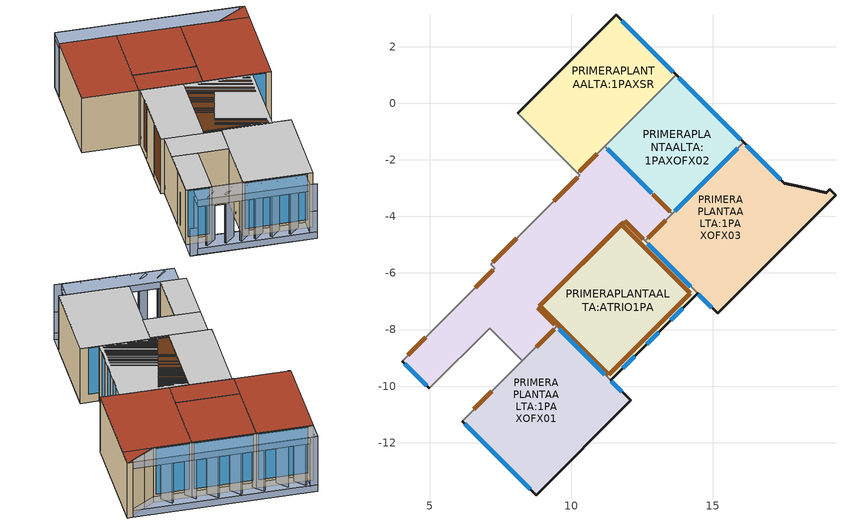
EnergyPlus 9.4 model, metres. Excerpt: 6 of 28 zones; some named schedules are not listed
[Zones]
PRIMERAPLANTAALTA:1PAXPAS
 floor to PLANTABAJA:PBXESX01 (01. Porcelanato/2cm-Hormigon/15cm_Reversed_Rev): 7.36,-5.77 7.22,-5.62 8.13,-4.7 8.28,-4.85 z3.45
 floor to PLANTABAJA:PBXBAX01 (02.Porcelanato/2cm-Aire/15cm-Gypsum/1.5cm_Reversed_Rev): 10.29,-2.55 10.22,-2.48 11.18,-1.52 11.25,-1.59 z3.45; 10.42,-2.71 10.27,-2.56 11.25,-1.59 11.4,-1.74 z3.45
 floor to PLANTABAJA:ASCENSOR (01. Porcelanato/2cm-Hormigon/15cm_Reversed_Rev): 8.28,-4.85 8.13,-4.7 9.31,-3.53 9.46,-3.68 z3.45
 floor to PLANTABAJA:PBXSEX01 (02.Porcelanato/2cm-Aire/15cm-Gypsum/1.5cm_Reversed_Rev): 11.88,-4.17 10.42,-2.71 10.44,-2.7 11.9,-4.15 z3.45; 12.61,-4.87 10.44,-2.7 11.4,-1.74 13.57,-3.91 z3.45; 9.46,-3.68 9.31,-3.53 10.27,-2.56 10.42,-2.71 z3.45; 8.36,-8.38 8.02,-8.03 8.82,-7.23 9.17,-7.57 z3.45; 8.02,-8.03 6.56,-6.57 10.42,-2.71 11.88,-4.17 z3.45
 floor to PLANTABAJA:PBXOFX03 (02.Porcelanato/2cm-Aire/15cm-Gypsum/1.5cm_Reversed_Rev): 8.27,-9.11 7.95,-8.79 9.17,-7.57 9.49,-7.89 z3.45
 floor to PLANTABAJA:PBXOFX02 (02.Porcelanato/2cm-Aire/15cm-Gypsum/1.5cm_Reversed_Rev): 4.98,-10.08 4.02,-9.11 6.14,-6.98 7.11,-7.95 z3.45; 7.95,-8.79 6.14,-6.98 6.56,-6.57 8.36,-8.38 z3.45
 floor to PLANTABAJA:PBXOFX01 (02.Porcelanato/2cm-Aire/15cm-Gypsum/1.5cm_Reversed_Rev): 7.36,-5.77 7.3,-5.83 7.15,-5.69 7.22,-5.62 z3.45
 wall outside (01.WA.ENL1.5-BLO15-EMP1.5): 4.02,-9.11 4.98,-10.08 z3.45:6.9
 wall to PRIMERAPLANTAALTA:1PAXDC (01. Gypsum/1.5cm-Bloque/15cm-Gysum/1.5cm_Rev): 7.15,-5.69 7.3,-5.83 5.34,-7.79 z3.45:6.9
 wall to PRIMERAPLANTAALTA:1PAXES (01. Gypsum/1.5cm-Bloque/15cm-Gysum/1.5cm): 10.22,-2.48 10.29,-2.55 9.31,-3.53 / 8.13,-4.7 7.15,-5.69 z3.45:6.9
 wall to PRIMERAPLANTAALTA:ASCENSOR (01. Gypsum/1.5cm-Bloque/15cm-Gysum/1.5cm): 9.31,-3.53 8.13,-4.7 z3.45:6.9
 wall to PRIMERAPLANTAALTA:1PAXSR (01. Gypsum/1.5cm-Bloque/15cm-Gysum/1.5cm_Rev): 11.18,-1.52 10.22,-2.48 z3.45:6.9
 wall to PRIMERAPLANTAALTA:1PAXOFX02 (01. Gypsum/1.5cm-Bloque/15cm-Gysum/1.5cm_Rev): 13.57,-3.91 11.18,-1.52 z3.45:6.9
 wall to PRIMERAPLANTAALTA:1PAXBAX02 (01. Gypsum/1.5cm-Bloque/15cm-Gysum/1.5cm): 5.34,-7.79 4.02,-9.11 z3.45:6.9
 wall to PRIMERAPLANTAALTA:1PAXBAX01 (01. Gypsum/1.5cm-Bloque/15cm-Gysum/1.5cm): 4.98,-10.08 7.11,-7.95 8.27,-9.11 z3.45:6.9
 wall to PRIMERAPLANTAALTA:1PAXOFX01 (01. Gypsum/1.5cm-Bloque/15cm-Gysum/1.5cm_Rev): 8.27,-9.11 9.49,-7.89 z3.45:6.9
 wall to PRIMERAPLANTAALTA:ATRIO1PA (01. Gypsum/1.5cm-Bloque/15cm-Gysum/1.5cm): 9.49,-7.89 8.82,-7.23 11.9,-4.15 12.61,-4.87 z3.45:6.9
 wall to PRIMERAPLANTAALTA:1PAXOFX03 (01. Gypsum/1.5cm-Bloque/15cm-Gysum/1.5cm_Rev): 12.61,-4.87 13.57,-3.91 z3.45:6.9
 window inside (Project internal glazing - 1003): 12.85,-3.19 11.28,-1.62 z3.96:6.86
 window (01.Vidrio Claro 6mm - 1002): 4.11,-9.21 4.89,-9.99 z3.96:6.86
 door inside (01.Madera/MDF/2cm_Rev): 7.23,-5.9 6.61,-6.52 / 10.91,-1.79 10.29,-2.42 z3.89:5.95
 door inside (IRTSurface): 10.23,-2.61 9.37,-3.46 / 8.07,-4.77 7.22,-5.62 z3.91:6.9; 9.42,-7.83 8.82,-7.23 / 8.87,-7.18 11.85,-4.2 / 11.9,-4.15 12.55,-4.8 z3.9:6.9
 door inside (01.Madera/MDF/2cm): 13.5,-3.84 12.88,-3.22 / 4.86,-8.27 4.22,-8.91 / 12.71,-4.77 13.34,-4.13 z3.89:5.95; 8.75,-8.62 9.39,-7.99 z3.92:6.32
 ceiling to SEGUNDAPLANTAALTA:2PAXSUM (02.Porcelanato/2cm-Aire/15cm-Gypsum/1.5cm_Reversed): 9.42,-7.96 9.49,-7.89 8.82,-7.23 8.76,-7.29 z6.9; 4.98,-10.08 7.11,-7.95 6.14,-6.98 4.02,-9.11 z6.9; 8.27,-9.11 9.42,-7.96 7.3,-5.83 6.14,-6.98 z6.9
 ceiling to SEGUNDAPLANTAALTA:2PAXPAS (02.Porcelanato/2cm-Aire/15cm-Gypsum/1.5cm_Reversed): 8.76,-7.29 11.9,-4.15 10.29,-2.55 7.15,-5.69 z6.9
 roof outside (01.Cubierta-OSB-Gres-Madera/CB): 12.61,-4.87 13.57,-3.91 11.18,-1.52 10.22,-2.48 z6.9
PRIMERAPLANTAALTA:1PAXSR
 floor to PLANTABAJA:PBXBAX01 (02.Porcelanato/2cm-Aire/15cm-Gypsum/1.5cm_Reversed_Rev): 10.22,-2.48 8.1,-0.36 9.28,0.82 11.4,-1.3 z3.45
 floor to PLANTABAJA:PBXREX01 (02.Porcelanato/2cm-Aire/15cm-Gypsum/1.5cm_Reversed_Rev): 11.4,-1.3 9.28,0.82 11.58,3.12 13.7,1 z3.45
 wall outside (01.WA.ENL1.5-BLO15-EMP1.5): 13.7,1 11.58,3.12 8.1,-0.36 z3.45:6.9
 wall to PRIMERAPLANTAALTA:1PAXES (01. Gypsum/1.5cm-Bloque/15cm-Gysum/1.5cm): 8.1,-0.36 10.22,-2.48 z3.45:6.9
 wall to PRIMERAPLANTAALTA:1PAXOFX02 (01. Gypsum/1.5cm-Bloque/15cm-Gysum/1.5cm): 11.18,-1.52 13.7,1 z3.45:6.9
 window (01.Vidrio Claro 6mm - 1002): 13.61,1.09 11.79,2.91 z3.96:6.86
 roof outside (01.Cubierta-OSB-Gres-Madera/CB): 10.22,-2.48 13.7,1 11.58,3.12 8.1,-0.36 z6.9
PRIMERAPLANTAALTA:1PAXOFX02
 floor to PLANTABAJA:PBXBAX01 (02.Porcelanato/2cm-Aire/15cm-Gypsum/1.5cm_Reversed_Rev): 11.4,-1.74 11.18,-1.52 11.4,-1.3 11.62,-1.52 z3.45
 floor to PLANTABAJA:PBXREX01 (02.Porcelanato/2cm-Aire/15cm-Gypsum/1.5cm_Reversed_Rev): 11.62,-1.52 11.4,-1.3 13.7,1 13.92,0.78 z3.45
 floor to PLANTABAJA:PBXSEX01 (02.Porcelanato/2cm-Aire/15cm-Gypsum/1.5cm_Reversed_Rev): 13.57,-3.91 11.4,-1.74 13.92,0.78 16.09,-1.39 z3.45
 wall outside (01.WA.ENL1.5-BLO15-EMP1.5): 16.09,-1.39 13.7,1 z3.45:6.9
 wall to PRIMERAPLANTAALTA:1PAXOFX03 (01. Gypsum/1.5cm-Bloque/15cm-Gysum/1.5cm): 13.57,-3.91 16.09,-1.39 z3.45:6.9
 window (01.Vidrio Claro 6mm - 1002): 16,-1.29 13.8,0.91 z3.96:6.86
 window inside (Project internal glazing - 1003): 13.66,-3.81 15.88,-1.59 z3.96:6.86
 roof outside (01.Cubierta-OSB-Gres-Madera/CB): 13.57,-3.91 16.09,-1.39 13.7,1 11.18,-1.52 z6.9
PRIMERAPLANTAALTA:ATRIO1PA
 floor to PLANTABAJA:PBXSEX01 (02.Porcelanato/2cm-Aire/15cm-Gypsum/1.5cm_Reversed_Rev): 11.39,-9.8 8.82,-7.23 11.9,-4.15 14.47,-6.72 z3.45
 wall outside (01.WA.ENL1.5-BLO15-EMP1.5): 11.39,-9.8 14.47,-6.72 z3.45:6.9
 wall to PRIMERAPLANTAALTA:1PAXOFX01 (01. Gypsum/1.5cm-Bloque/15cm-Gysum/1.5cm_Rev): 9.49,-7.89 11.39,-9.8 z3.45:6.9
 wall to PRIMERAPLANTAALTA:1PAXOFX03 (01. Gypsum/1.5cm-Bloque/15cm-Gysum/1.5cm_Rev): 14.47,-6.72 12.61,-4.87 z3.45:6.9
 window inside (Project internal glazing - 1003): 9.58,-7.99 11.18,-9.59 z4.56:6.86; 14.23,-6.49 12.7,-4.96 z4.72:6.86
 window (01.Vidrio Claro 6mm - 1002): 13.51,-7.68 13.94,-7.25 / 12.67,-8.52 13.09,-8.1 / 11.82,-9.37 12.24,-8.95 z3.92:6.9
 door inside (IRTSurface): 11.33,-9.6 14.21,-6.72 11.77,-4.28 8.89,-7.16 z6.9
 ceiling to SEGUNDAPLANTAALTA:ATRIO2PA (02.Porcelanato/2cm-Aire/15cm-Gypsum/1.5cm_Reversed): 11.39,-9.8 14.47,-6.72 11.9,-4.15 8.82,-7.23 z6.9
PRIMERAPLANTAALTA:1PAXOFX03
 floor outside (02.Porcelanato/2cm-Aire/15cm-Gypsum/1.5cm): 18.44,-3.74 14.96,-7.22 14.47,-6.72 17.95,-3.24 z3.45; 19.01,-3.17 18.44,-3.74 17.52,-2.82 z3.45; 19.36,-3.24 15.17,-7.43 14.96,-7.22 19.15,-3.03 z3.45
 floor to PLANTABAJA:PBXSEX01 (02.Porcelanato/2cm-Aire/15cm-Gypsum/1.5cm_Reversed_Rev): 14.47,-6.72 12.61,-4.87 16.09,-1.39 17.95,-3.24 z3.45
 wall outside (01.WA.ENL1.5-BLO15-EMP1.5): 14.47,-6.72 15.17,-7.43 19.36,-3.24 19.15,-3.03 19.01,-3.17 18.11,-2.96 17.52,-2.82 16.09,-1.39 z3.45:6.9
 window (01.Vidrio Claro 6mm - 1002): 17.4,-2.7 16.18,-1.48 / 14.5,-6.75 14.97,-7.22 z3.96:6.86
 roof outside (01.Cubierta-OSB-Gres-Madera/CB): 19.36,-3.24 19.15,-3.03 19.01,-3.17 z6.9; 18.65,-3.95 19.36,-3.25 17.52,-2.82 z6.9; 15.17,-7.43 18.65,-3.95 16.09,-1.39 12.61,-4.87 z6.9
PRIMERAPLANTAALTA:1PAXOFX01
 floor outside (02.Porcelanato/2cm-Aire/15cm-Gypsum/1.5cm): 12.1,-10.5 8.75,-13.85 8.05,-13.14 11.39,-9.8 z3.45
 floor to PLANTABAJA:PBXOFX03 (02.Porcelanato/2cm-Aire/15cm-Gypsum/1.5cm_Reversed_Rev): 8.05,-13.14 6.14,-11.24 9.49,-7.89 11.39,-9.8 z3.45
 wall outside (01.WA.ENL1.5-BLO15-EMP1.5): 6.14,-11.24 8.75,-13.85 12.1,-10.5 11.39,-9.8 z3.45:6.9
 wall to PRIMERAPLANTAALTA:1PAXBAX01 (01. Gypsum/1.5cm-Bloque/15cm-Gysum/1.5cm): 8.27,-9.11 6.14,-11.24 z3.45:6.9
 window (01.Vidrio Claro 6mm - 1002): 11.79,-10.19 11.42,-9.83 / 6.23,-11.33 8.55,-13.64 z3.96:6.86
 door inside (01.Madera/MDF/2cm_Rev): 7.19,-10.18 6.56,-10.82 z3.89:5.95
 ceiling to SEGUNDAPLANTAALTA:2PAXSUM (02.Porcelanato/2cm-Aire/15cm-Gypsum/1.5cm_Reversed): 8.75,-13.85 12.1,-10.5 9.49,-7.89 6.14,-11.24 z6.9
shading: 7.76,-14.27 8.05,-14.56 / 4.3,-9.4 4.02,-9.11 z3.85:5.18; 3.59,-10.1 8.05,-14.56 / 8.47,-13.57 4.02,-9.11 / 11.86,2.84 17.52,-2.82 / 17.52,-2.82 19.01,-3.17 / 19.01,-3.17 19.15,-3.03 / 19.15,-3.03 12.29,3.83 z3.45:3.85; 3.31,-9.82 3.59,-10.1 / 8.75,-13.85 8.47,-13.57 z3.45:5.18; 3.59,-10.1 7.76,-14.27 / 8.47,-13.57 4.3,-9.4 / 12.29,3.83 11.58,3.12 / 11.58,3.12 17.52,-2.82 / 17.52,-2.82 19.01,-3.17 / 19.01,-3.17 19.15,-3.03 / 19.15,-3.03 12.57,3.55 z6.5:6.9; 7.76,-14.27 8.05,-14.56 / 4.3,-9.4 4.02,-9.11 z5.18:6.9; 3.59,-10.1 4.3,-9.4 / 8.47,-13.57 7.76,-14.27 / 11.86,2.84 12.57,3.55 / 16.57,-0.82 16.57,-1.52 / 13.24,2.63 13.24,1.93 / 4.76,-10.3 4.06,-10.3 / 4.06,-10.3 4.06,-10.4 / 4.06,-10.4 4.76,-10.4 / 4.76,-10.4 4.76,-10.3 / 7.17,-12.71 6.47,-12.71 / 6.47,-12.71 6.47,-12.81 / 6.47,-12.81 7.17,-12.81 / 7.17,-12.81 7.17,-12.71 / 7.87,-13.41 7.17,-13.41 / 7.17,-13.41 7.17,-13.51 / 7.17,-13.51 7.87,-13.51 / 7.87,-13.51 7.87,-13.41 / 5.47,-11.01 4.77,-11.01 / 4.77,-11.01 4.77,-11.11 / 4.77,-11.11 5.47,-11.11 / 5.47,-11.11 5.47,-11.01 / 6.04,-11.58 5.34,-11.58 / 5.34,-11.58 5.34,-11.68 / 5.34,-11.68 6.04,-11.68 / 6.04,-11.68 6.04,-11.58 / 6.56,-12.1 5.86,-12.1 / 5.86,-12.1 5.86,-12.2 / 5.86,-12.2 6.56,-12.2 / 6.56,-12.2 6.56,-12.1 / 17.52,-2.37 17.52,-1.67 / 17.52,-1.67 17.42,-1.67 / 17.42,-1.67 17.42,-2.37 / 17.42,-2.37 17.52,-2.37 / 15.89,-0.61 15.89,0.09 / 15.89,0.09 15.79,0.09 / 15.79,0.09 15.79,-0.61 / 15.79,-0.61 15.89,-0.61 / 15.04,0.24 15.04,0.94 / 15.04,0.94 14.94,0.94 / 14.94,0.94 14.94,0.24 / 14.94,0.24 15.04,0.24 / 14.19,1.09 14.19,1.79 / 14.19,1.79 14.09,1.79 / 14.09,1.79 14.09,1.09 / 14.09,1.09 14.19,1.09 / 12.65,2.62 12.65,3.32 / 12.65,3.32 12.55,3.32 / 12.55,3.32 12.55,2.62 / 12.55,2.62 12.65,2.62 z3.85:6.5; 12.57,3.55 12.29,3.83 z3.85:6.9; 12.29,3.83 11.58,3.12 / 11.58,3.12 11.86,2.84 z3.45:6.5; 15.17,-7.22 15.07,-7.32 14.47,-6.72 14.57,-6.62 z6.9; 19.23,-3.38 15.17,-7.43 15.07,-7.32 19.12,-3.27 z6.9; 19.36,-3.24 19.23,-3.38 12.26,3.59 12.39,3.72 z6.9; 12.39,3.72 8.21,-0.46 8.1,-0.36 12.29,3.83 z6.9; 8.75,-13.85 8.05,-14.56 3.31,-9.82 4.02,-9.11 z3.45; 7.76,-14.27 8.47,-13.57 4.3,-9.4 3.59,-10.1 z6.9; 8.47,-13.57 7.76,-14.27 3.59,-10.1 4.3,-9.4 z6.5; 7.76,-14.27 8.47,-13.57 4.3,-9.4 3.59,-10.1 z3.85; 19.15,-3.03 19.01,-3.17 17.52,-2.82 11.86,2.84 12.57,3.55 z6.5; 19.01,-3.17 19.15,-3.03 12.57,3.55 11.86,2.84 17.52,-2.82 z3.85; 19.15,-3.03 19.01,-3.17 17.52,-2.82 11.58,3.12 12.29,3.83 z3.45; 19.01,-3.17 19.15,-3.03 12.29,3.83 11.58,3.12 17.52,-2.82 z6.9; 4.76,-10.4 4.76,-10.3 4.06,-10.3 4.06,-10.4 z6.5; 4.76,-10.4 4.06,-10.4 4.06,-10.3 4.76,-10.3 z3.85; 7.17,-12.81 7.17,-12.71 6.47,-12.71 6.47,-12.81 z6.5; 7.17,-12.81 6.47,-12.81 6.47,-12.71 7.17,-12.71 z3.85; 7.87,-13.51 7.87,-13.41 7.17,-13.41 7.17,-13.51 z6.5; 7.87,-13.51 7.17,-13.51 7.17,-13.41 7.87,-13.41 z3.85; 5.47,-11.11 5.47,-11.01 4.77,-11.01 4.77,-11.11 z6.5; 5.47,-11.11 4.77,-11.11 4.77,-11.01 5.47,-11.01 z3.85; 6.04,-11.68 6.04,-11.58 5.34,-11.58 5.34,-11.68 z6.5; 6.04,-11.68 5.34,-11.68 5.34,-11.58 6.04,-11.58 z3.85; 6.56,-12.2 6.56,-12.1 5.86,-12.1 5.86,-12.2 z6.5; 6.56,-12.2 5.86,-12.2 5.86,-12.1 6.56,-12.1 z3.85; 4.76,-10.4 4.06,-10.4 4.06,-10.3 4.76,-10.3 z6.9; 5.47,-11.11 4.77,-11.11 4.77,-11.01 5.47,-11.01 z6.9; 6.04,-11.68 5.34,-11.68 5.34,-11.58 6.04,-11.58 z6.9; 6.56,-12.2 5.86,-12.2 5.86,-12.1 6.56,-12.1 z6.9; 7.17,-12.81 6.47,-12.81 6.47,-12.71 7.17,-12.71 z6.9; 7.87,-13.51 7.17,-13.51 7.17,-13.41 7.87,-13.41 z6.9; 17.52,-2.37 17.52,-1.67 17.42,-1.67 17.42,-2.37 z6.5; 17.52,-2.37 17.42,-2.37 17.42,-1.67 17.52,-1.67 z3.85; 15.89,-0.61 15.89,0.09 15.79,0.09 15.79,-0.61 z6.5; 15.89,-0.61 15.79,-0.61 15.79,0.09 15.89,0.09 z3.85; 15.04,0.24 15.04,0.94 14.94,0.94 14.94,0.24 z6.5; 15.04,0.24 14.94,0.24 14.94,0.94 15.04,0.94 z3.85; 14.19,1.09 14.19,1.79 14.09,1.79 14.09,1.09 z6.5; 14.19,1.09 14.09,1.09 14.09,1.79 14.19,1.79 z3.85; 12.65,2.62 12.65,3.32 12.55,3.32 12.55,2.62 z6.5; 12.65,2.62 12.55,2.62 12.55,3.32 12.65,3.32 z3.85
[Site:Location]
San Cristobal (01-01:31-12)  (01-01:31-12): Latitude=-.917; Longitude=-89.617; Time Zone=-6; Elevation {m}=9.8
[Site:GroundTemperature:BuildingSurface]
25.1, 25.6, 26.2, 26.7, 26.4, 25.2, 23.9, 23.5, 23.2, 23, 23.5, 24.8
[Site:GroundTemperature:Deep]
14, 14, 14, 14, 14, 14, 14, 14, 14, 14, 14, 14
[Site:GroundTemperature:Shallow]
14, 14, 14, 14, 14, 14, 14, 14, 14, 14, 14, 14
[Site:GroundTemperature:FCfactorMethod]
January FCfactorMethod ground temperature {C}=23.29; Februry FCfactorMethod ground temperature {C}=24.56; March FCfactorMethod ground temperature {C}=25.65; April FCfactorMethod ground temperature {C}=26.28; May FCfactorMethod ground temperature {C}=26.72; June FCfactorMethod ground temperature {C}=26.3; July FCfactorMethod ground temperature {C}=25.35; August FCfactorMethod ground temperature {C}=24.09; September FCfactorMethod ground temperature {C}=22.89; October FCfactorMethod ground temperature {C}=22.09; November FCfactorMethod ground temperature {C}=21.87; December FCfactorMethod ground temperature {C}=22.3
[Site:GroundReflectance]
0.2, 0.2, 0.2, 0.2, 0.2, 0.2, 0.2, 0.2, 0.2, 0.2, 0.2, 0.2
[Site:GroundReflectance:SnowModifier]
2, 2
[SizingPeriod:DesignDay] Day of Month=15; Humidity Condition Type=WetBulb; Barometric Pressure {N/M**2}=101207.3; Rain Indicator=No; Snow on ground indicator=No; Daylight Savings Time Indicator=No
Name | Month | Day Type -- used for schedules | Maximum Dry-Bulb Temperature {C} | Daily Dry-Bulb Temperature Range {C} | Wetbulb at Maximum Dry-Bulb{C} | Wind Speed {m/s} | Wind Direction {Degrees N=0, S=180} | Solar Model Indicator | Clearness {0.0 to 1.2} | Max Dry-Bulb {C} | Daily Temp Range {C} | Wet-Bulb at Max {C} | Wind Speed {M/Sec} | Clearness {0.0 to 1.2} - gives no sun (but does include long wave radiant heat exchange with sky)
Summer Design Day in San Cristobal (01-01:31-12) Jan | 1 | SummerDesignDay | 31.2 | 8.7 | 26.8 | 0 | 0 | ASHRAEClearSky | 0.98
Summer Design Day in San Cristobal (01-01:31-12) Feb | 2 | SummerDesignDay | 31.8 | 8.8 | 27.2 | 0 | 0 | ASHRAEClearSky | 0.98
Summer Design Day in San Cristobal (01-01:31-12) Mar | 3 | SummerDesignDay | 32.5 | 9 | 27.8 | 0 | 0 | ASHRAEClearSky | 0.98
Winter Design Day in San Cristobal (01-01:31-12) | 7 | WinterDesignDay |  |  |  |  | 330 |  |  | 6.8 | 0 | 6.8 | .4 | 0
[Site:Precipitation]
Type of Description=ScheduleAndDesignLevel; Design Annual Precipitation=0.75; Schedule Name for Irrigation Rates=Site Precipitation Schedule; Nominal Annual Precipitation=0.75
[Building]
Defensoria del Pueblo: North Axis=0; Terrain=Suburbs; Loads Convergence Tolerance=.04; Temperature Convergence Tolerance=.4; Solar Distribution=FullExterior; Maximum number of warmup days=25; Minimum number of warmup days=6
[Material:NoMass] Roughness=Rough; Resistance {m2-K/w}=.18; Thermal Emittance=0.9; Solar Absorptance=0.7; Visible Absorptance=0.7
3_RVAL_2; 4_RVAL_3; 21_RVAL_3
[Construction]
IRTSurface: IRTMaterial
02.Porcelanato/2cm-Aire/15cm-Gypsum/1.5cm_Reversed: Ceramic/porcelain_.02, 3_RVAL_2, Oriented strand board (OSB)_.018, Gypsum Plasterboard_.015
02.Porcelanato/2cm-Aire/15cm-Gypsum/1.5cm_Reversed_Rev: Gypsum Plasterboard_.015, Oriented strand board (OSB)_.018, 4_RVAL_3, Ceramic/porcelain_.02
01. Porcelanato/2cm-Hormigon/15cm_Reversed_Rev: Cast Concrete_.15, Ceramic/porcelain_.02
01.WA.ENL1.5-BLO15-EMP1.5: Cement/plaster/mortar - cement plaster_.015, Bloque Hormigon_.15, Cement/plaster/mortar - gypsum plaster_.015
01. Gypsum/1.5cm-Bloque/15cm-Gysum/1.5cm; 01. Gypsum/1.5cm-Bloque/15cm-Gysum/1.5cm_Rev: Gypsum Plasterboard_.015, Bloque Hormigon_.15, Gypsum Plasterboard_.015
01.Madera/MDF/2cm; 01.Madera/MDF/2cm_Rev: Pine (20% Moist)_.035
01.Cubierta-OSB-Gres-Madera/CB: Gres Vidriado 20cm_.02, Cement/plaster/mortar - cement_.015, Asphalt Mastic Roofing_.005, Oriented strand board (OSB)_.018, Pine (20% Moist)_.2
02.Porcelanato/2cm-Aire/15cm-Gypsum/1.5cm: Gypsum Plasterboard_.015, Oriented strand board (OSB)_.018, 21_RVAL_3, Ceramic/porcelain_.02
01.Vidrio Claro 6mm - 1002: 3
Project internal glazing - 1003: 2, 1001, 2, 1001, 2
[Material:InfraredTransparent]
IRTMaterial
[WindowMaterial:Gas]
1001: Gas type (Air - Argon - Krypton - Xenon - SF6 - Custom)=Air; Thickness {m}=.006
[WindowMaterial:Glazing] Optical data type {SpectralAverage or Spectral}=SpectralAverage; IR transmittance at normal incidence=0; IR emissivity: front side=.84; IR emissivity: back side=.84; Conductivity {W/m-K}=.9; Dirt Correction Factor for Solar and Visible Transmittance=1
Name | Thickness {m} | Solar transmittance at normal incidence | Solar reflectance at normal incidence: front side | Solar reflectance at normal incidence: back side | Visible transmittance at normal incidence | Visible reflectance at normal incidence: front side | Visible reflectance at normal incidence: back side
2 | .003 | .837 | .075 | .075 | .898 | .081 | .081
3 | .006 | .775 | .071 | .071 | .881 | .08 | .08
[Material]
Name | Roughness | Thickness {m} | Conductivity {w/m-K} | Density {kg/m3} | Specific Heat {J/kg-K} | Thermal Emittance | Solar Absorptance | Visible Absorptance
Cast Concrete_.15 | Rough | .15 | 1.13 | 2000 | 1000 | 0.9 | 0.6 | 0.6
Ceramic/porcelain_.02 | Rough | .02 | 1.3 | 2300 | 840 | 0.9 | 0.4 | 0.4
Oriented strand board (OSB)_.018 | Rough | .018 | 0.13 | 650 | 1700 | 0.9 | 0.6 | 0.6
Gypsum Plasterboard_.015 | Rough | .015 | 0.25 | 900 | 1000 | 0.9 | 0.5 | 0.5
Cement/plaster/mortar - cement plaster_.015 | Rough | .015 | 0.72 | 1760 | 840 | 0.9 | 0.6 | 0.6
Bloque Hormigon_.15 | Rough | .15 | .99 | 2000 | 1000 | .9 | .6 | .6
Cement/plaster/mortar - gypsum plaster_.015 | Rough | .015 | 0.51 | 1120 | 960 | 0.9 | 0.6 | 0.6
Pine (20% Moist)_.035 | Rough | .035 | 0.14 | 419 | 2720 | 0.9 | 0.78 | 0.78
Gres Vidriado 20cm_.02 | Smooth | .02 | 1.3 | 2300 | 840 | .9 | .4 | .4
Cement/plaster/mortar - cement_.015 | Rough | .015 | 0.72 | 1860 | 840 | 0.9 | 0.6 | 0.6
Asphalt Mastic Roofing_.005 | Rough | .005 | 1.15 | 2325 | 837 | 0.9 | 0.85 | 0.9
Pine (20% Moist)_.2 | Rough | .2 | 0.14 | 419 | 2720 | 0.9 | 0.78 | 0.78
[Zone] Relative North (to building)=0; Zone Type=1; Zone multiplier=1; Zone inside convection algorithm=TARP; Part Of Total Floor Area=Yes
Name | Zone volume | Floor Area
PRIMERAPLANTAALTA:1PAXSR | 38.1724 | 12.6945
PRIMERAPLANTAALTA:1PAXPAS | 65.6931 | 21.8467
PRIMERAPLANTAALTA:1PAXOFX02 | 31.6563 | 10.5275
PRIMERAPLANTAALTA:ATRIO1PA | 43.8141 | 14.5707
PRIMERAPLANTAALTA:1PAXOFX03 | 47.9073 | 18.6603
PRIMERAPLANTAALTA:1PAXOFX01 | 45.6929 | 15.1955
[Lights] Design Level calculation method=Watts/Area; Return Air Fraction=0; Radiant fraction=.42; Fraction Visible=.18; Fraction Replaceable=1
Name | Zone | Lighting SCHEDULE | Watts per Zone Area {W/m2} | LightsEndUseKey
PRIMERAPLANTAALTA:1PAXSR General lighting | PRIMERAPLANTAALTA:1PAXSR | 8:00 - 18:00 Mon - Sat | 25 | ELECTRIC EQUIPMENT#PRIMERAPLANTAALTA:1PAXSR#GeneralLights
PRIMERAPLANTAALTA:1PAXPAS General lighting | PRIMERAPLANTAALTA:1PAXPAS | Horario Circulacion | 10 | ELECTRIC EQUIPMENT#PRIMERAPLANTAALTA:1PAXPAS#GeneralLights
PRIMERAPLANTAALTA:1PAXOFX02 General lighting | PRIMERAPLANTAALTA:1PAXOFX02 | 8:00 - 18:00 Mon - Sat | 25 | ELECTRIC EQUIPMENT#PRIMERAPLANTAALTA:1PAXOFX02#GeneralLights
PRIMERAPLANTAALTA:1PAXOFX03 General lighting | PRIMERAPLANTAALTA:1PAXOFX03 | 8:00 - 18:00 Mon - Sat | 25 | ELECTRIC EQUIPMENT#PRIMERAPLANTAALTA:1PAXOFX03#GeneralLights
PRIMERAPLANTAALTA:1PAXOFX01 General lighting | PRIMERAPLANTAALTA:1PAXOFX01 | 8:00 - 18:00 Mon - Sat | 25 | ELECTRIC EQUIPMENT#PRIMERAPLANTAALTA:1PAXOFX01#GeneralLights
[PEOPLE]
People PRIMERAPLANTAALTA:1PAXSR: PRIMERAPLANTAALTA:1PAXSR, 8:00 - 18:00 Mon - Sat, People/Area, .1, .3, AutoCalculate, Activity Schedule 62263, 3.82e-08, Yes, ZoneAveraged, Work efficiency, ClothingInsulationSchedule, Clothing Schedule 62263, Default Air Velocity for Comfort Calculations, Fanger, AdaptiveASH55
People PRIMERAPLANTAALTA:1PAXPAS: PRIMERAPLANTAALTA:1PAXPAS, Horario Circulacion, People/Area, .11, .3, AutoCalculate, Activity Schedule 62271, 3.82e-08, Yes, ZoneAveraged, Work efficiency, ClothingInsulationSchedule, Clothing Schedule 62271, Default Air Velocity for Comfort Calculations, Fanger, AdaptiveASH55
People PRIMERAPLANTAALTA:1PAXOFX02: PRIMERAPLANTAALTA:1PAXOFX02, 8:00 - 18:00 Mon - Sat, People/Area, .1, .3, AutoCalculate, Activity Schedule 62291, 3.82e-08, Yes, ZoneAveraged, Work efficiency, ClothingInsulationSchedule, Clothing Schedule 62291, Default Air Velocity for Comfort Calculations, Fanger, AdaptiveASH55
People PRIMERAPLANTAALTA:1PAXOFX03: PRIMERAPLANTAALTA:1PAXOFX03, 8:00 - 18:00 Mon - Sat, People/Area, .1, .3, AutoCalculate, Activity Schedule 62321, 3.82e-08, Yes, ZoneAveraged, Work efficiency, ClothingInsulationSchedule, Clothing Schedule 62321, Default Air Velocity for Comfort Calculations, Fanger, AdaptiveASH55
People PRIMERAPLANTAALTA:1PAXOFX01: PRIMERAPLANTAALTA:1PAXOFX01, 8:00 - 18:00 Mon - Sat, People/Area, .1, .3, AutoCalculate, Activity Schedule 62334, 3.82e-08, Yes, ZoneAveraged, Work efficiency, ClothingInsulationSchedule, Clothing Schedule 62334, Default Air Velocity for Comfort Calculations, Fanger, AdaptiveASH55
[OtherEquipment] Fuel Type=Electricity; Equipment SCHEDULE=8:00 - 18:00 Mon - Sat; Design Level calculation method=Watts/Area; Latent fraction=0; Radiant fraction=.2; Fraction Lost=0; Carbon Dioxide Generation Rate=0; End-use category=General
Name | Zone | Watts per Zone Area {watts/m2}
PRIMERAPLANTAALTA:1PAXSR Computing gain | PRIMERAPLANTAALTA:1PAXSR | 7.5
PRIMERAPLANTAALTA:1PAXSR Miscellaneous gain | PRIMERAPLANTAALTA:1PAXSR | 1
PRIMERAPLANTAALTA:1PAXSR Equipment gain | PRIMERAPLANTAALTA:1PAXSR | 3
PRIMERAPLANTAALTA:1PAXOFX02 Computing gain | PRIMERAPLANTAALTA:1PAXOFX02 | 7.5
PRIMERAPLANTAALTA:1PAXOFX02 Miscellaneous gain | PRIMERAPLANTAALTA:1PAXOFX02 | 1
PRIMERAPLANTAALTA:1PAXOFX02 Equipment gain | PRIMERAPLANTAALTA:1PAXOFX02 | 3
PRIMERAPLANTAALTA:1PAXOFX03 Computing gain | PRIMERAPLANTAALTA:1PAXOFX03 | 7.5
PRIMERAPLANTAALTA:1PAXOFX03 Miscellaneous gain | PRIMERAPLANTAALTA:1PAXOFX03 | 1
PRIMERAPLANTAALTA:1PAXOFX03 Equipment gain | PRIMERAPLANTAALTA:1PAXOFX03 | 3
PRIMERAPLANTAALTA:1PAXOFX01 Computing gain | PRIMERAPLANTAALTA:1PAXOFX01 | 7.5
PRIMERAPLANTAALTA:1PAXOFX01 Miscellaneous gain | PRIMERAPLANTAALTA:1PAXOFX01 | 1
PRIMERAPLANTAALTA:1PAXOFX01 Equipment gain | PRIMERAPLANTAALTA:1PAXOFX01 | 3
[Sizing:Zone] Zone Cooling Design Supply Air Temperature Input Method=SupplyAirTemperature; Zone Cooling Design Supply Air Temperature (C)=12; Zone Cooling Design Supply Air Temperature Difference=0; Zone Heating Design Supply Air Temperature Input Method=SupplyAirTemperature; Zone Heating Design Supply Air Temperature (C)=35; Zone Heating Design Supply Air Temperature Difference=0; Zone Cooling Design Supply Air Humidity Ratio (kgWater/kgDryAir)=0.0077; Zone Heating Design Supply Air Humidity Ratio (kgWater/kgDryAir)=0.0156; Zone Heating Sizing Factor=1.25; Zone Cooling Sizing Factor=1.15; Cooling Design Air Flow Method=DesignDay; Cooling Minimum Air Flow Fraction=0; Heating Design Air Flow Method=DesignDay
Name | Design Specification Outdoor Air Object | Design Specification Zone Air Distribution Object
PRIMERAPLANTAALTA:1PAXSR | PRIMERAPLANTAALTA:1PAXSR | PRIMERAPLANTAALTA:1PAXSR
PRIMERAPLANTAALTA:1PAXPAS | PRIMERAPLANTAALTA:1PAXPAS | PRIMERAPLANTAALTA:1PAXPAS
PRIMERAPLANTAALTA:1PAXOFX02 | PRIMERAPLANTAALTA:1PAXOFX02 | PRIMERAPLANTAALTA:1PAXOFX02
PRIMERAPLANTAALTA:1PAXOFX03 | PRIMERAPLANTAALTA:1PAXOFX03 | PRIMERAPLANTAALTA:1PAXOFX03
PRIMERAPLANTAALTA:1PAXOFX01 | PRIMERAPLANTAALTA:1PAXOFX01 | PRIMERAPLANTAALTA:1PAXOFX01
[DesignSpecification:ZoneAirDistribution] Zone Air Distribution Effectiveness in Cooling Mode (dimensionless)=1; Zone Air Distribution Effectiveness in Heating Mode (dimensionless)=1
PRIMERAPLANTAALTA:1PAXSR; PRIMERAPLANTAALTA:1PAXPAS; PRIMERAPLANTAALTA:1PAXOFX02; PRIMERAPLANTAALTA:1PAXOFX03; PRIMERAPLANTAALTA:1PAXOFX01
[DesignSpecification:OutdoorAir] Outdoor Air Method=Sum; Outdoor Air Flow per Zone {m3/s}=0; Outdoor Air Flow Air Changes per Hour=0
Name | Outdoor Air Flow per Person {m3/s} | Outdoor Air Flow per Zone Floor Area {m3/s-m2} | Outdoor Air Flow Rate Fraction Schedule
PRIMERAPLANTAALTA:1PAXSR; PRIMERAPLANTAALTA:1PAXOFX02; PRIMERAPLANTAALTA:1PAXOFX03; PRIMERAPLANTAALTA:1PAXOFX01 | .01 | .0006 | 8:00 - 18:00 Mon - Sat
PRIMERAPLANTAALTA:1PAXPAS | 0 | .0003 | Off 24/7
[ZoneControl:Thermostat]
PRIMERAPLANTAALTA:1PAXSR Thermostat: PRIMERAPLANTAALTA:1PAXSR, Zone Control Type Sched, ThermostatSetpoint:DualSetpoint, Dual Setpoint - Zone PRIMERAPLANTAALTA:1PAXSR
PRIMERAPLANTAALTA:1PAXPAS Thermostat: PRIMERAPLANTAALTA:1PAXPAS, Zone Control Type Sched, ThermostatSetpoint:DualSetpoint, Dual Setpoint - Zone PRIMERAPLANTAALTA:1PAXPAS
PRIMERAPLANTAALTA:1PAXOFX02 Thermostat: PRIMERAPLANTAALTA:1PAXOFX02, Zone Control Type Sched, ThermostatSetpoint:DualSetpoint, Dual Setpoint - Zone PRIMERAPLANTAALTA:1PAXOFX02
PRIMERAPLANTAALTA:1PAXOFX03 Thermostat: PRIMERAPLANTAALTA:1PAXOFX03, Zone Control Type Sched, ThermostatSetpoint:DualSetpoint, Dual Setpoint - Zone PRIMERAPLANTAALTA:1PAXOFX03
PRIMERAPLANTAALTA:1PAXOFX01 Thermostat: PRIMERAPLANTAALTA:1PAXOFX01, Zone Control Type Sched, ThermostatSetpoint:DualSetpoint, Dual Setpoint - Zone PRIMERAPLANTAALTA:1PAXOFX01
[ThermostatSetpoint:DualSetpoint]
Dual Setpoint - Zone PRIMERAPLANTAALTA:1PAXSR: PRIMERAPLANTAALTA:1PAXSR Heating Setpoint Schedule, PRIMERAPLANTAALTA:1PAXSR Cooling SP Sch
Dual Setpoint - Zone PRIMERAPLANTAALTA:1PAXPAS: PRIMERAPLANTAALTA:1PAXPAS Heating Setpoint Schedule, PRIMERAPLANTAALTA:1PAXPAS Cooling SP Sch
Dual Setpoint - Zone PRIMERAPLANTAALTA:1PAXOFX02: PRIMERAPLANTAALTA:1PAXOFX02 Heating Setpoint Schedule, PRIMERAPLANTAALTA:1PAXOFX02 Cooling SP Sch
Dual Setpoint - Zone PRIMERAPLANTAALTA:1PAXOFX03: PRIMERAPLANTAALTA:1PAXOFX03 Heating Setpoint Schedule, PRIMERAPLANTAALTA:1PAXOFX03 Cooling SP Sch
Dual Setpoint - Zone PRIMERAPLANTAALTA:1PAXOFX01: PRIMERAPLANTAALTA:1PAXOFX01 Heating Setpoint Schedule, PRIMERAPLANTAALTA:1PAXOFX01 Cooling SP Sch
[Zone equipment]
PRIMERAPLANTAALTA:1PAXSR: PRIMERAPLANTAALTA:1PAXSR Ideal Loads Air
PRIMERAPLANTAALTA:1PAXPAS: PRIMERAPLANTAALTA:1PAXPAS Ideal Loads Air
PRIMERAPLANTAALTA:1PAXOFX02: PRIMERAPLANTAALTA:1PAXOFX02 Ideal Loads Air
PRIMERAPLANTAALTA:1PAXOFX03: PRIMERAPLANTAALTA:1PAXOFX03 Ideal Loads Air
PRIMERAPLANTAALTA:1PAXOFX01: PRIMERAPLANTAALTA:1PAXOFX01 Ideal Loads Air
[ZoneHVAC:IdealLoadsAirSystem] Maximum Heating Supply Air Temperature {C}=35; Minimum Cooling Supply Air Temperature {C}=12; Maximum Heating Supply Air Humidity Ratio {kg-H2O/kg-air}=0.0156; Minimum Cooling Supply Air Humidity Ratio {kg-H2O/kg-air}=0.0077; Heating Limit=LimitCapacity; Maximum Heating Air Flow Rate {m3/s}=Autosize; Maximum Sensible Heating Capacity=Autosize; Dehumidification Control Type=None; Humidification Control Type=None; Outdoor Air Economizer Type=NoEconomizer; Heat Recovery Type=None
Name | Cooling Limit | Maximum Cooling Air Flow Rate {m3/s} | Maximum Total Cooling Capacity | Heating Availability Schedule | Cooling availability schedule | Design Specification Outdoor Air Object
PRIMERAPLANTAALTA:1PAXSR Ideal Loads Air | LimitFlowRateAndCapacity | Autosize | Autosize | PRIMERAPLANTAALTA:1PAXSR Heating Availability Sch | PRIMERAPLANTAALTA:1PAXSR Cooling Availability Sch | PRIMERAPLANTAALTA:1PAXSR
PRIMERAPLANTAALTA:1PAXPAS Ideal Loads Air |  | 0 |  | PRIMERAPLANTAALTA:1PAXPAS Heating Availability Sch | PRIMERAPLANTAALTA:1PAXPAS Cooling Availability Sch | PRIMERAPLANTAALTA:1PAXPAS
PRIMERAPLANTAALTA:1PAXOFX02 Ideal Loads Air | LimitFlowRateAndCapacity | Autosize | Autosize | PRIMERAPLANTAALTA:1PAXOFX02 Heating Availability Sch | PRIMERAPLANTAALTA:1PAXOFX02 Cooling Availability Sch | PRIMERAPLANTAALTA:1PAXOFX02
PRIMERAPLANTAALTA:1PAXOFX03 Ideal Loads Air | LimitFlowRateAndCapacity | Autosize | Autosize | PRIMERAPLANTAALTA:1PAXOFX03 Heating Availability Sch | PRIMERAPLANTAALTA:1PAXOFX03 Cooling Availability Sch | PRIMERAPLANTAALTA:1PAXOFX03
PRIMERAPLANTAALTA:1PAXOFX01 Ideal Loads Air | LimitFlowRateAndCapacity | Autosize | Autosize | PRIMERAPLANTAALTA:1PAXOFX01 Heating Availability Sch | PRIMERAPLANTAALTA:1PAXOFX01 Cooling Availability Sch | PRIMERAPLANTAALTA:1PAXOFX01
[Schedule:Compact]
Activity Schedule 62263; Activity Schedule 62291; Activity Schedule 62321; Activity Schedule 62334: Any Number, Through: 12/31, For: AllDays, Until: 24:00, 123
Clothing Schedule 62263; Clothing Schedule 62271; Clothing Schedule 62291; Clothing Schedule 62321; Clothing Schedule 62334: Any Number, Through: 4/1, For: AllDays, Until: 24:00, .5, Through: 9/30, For: AllDays, Until: 24:00, 1, Through: 12/31, For: AllDays, Until: 24:00, .5
Activity Schedule 62271: Any Number, Through: 12/31, For: AllDays, Until: 24:00, 126
PRIMERAPLANTAALTA:1PAXPAS Heating Setpoint Schedule: Any Number, Through: 12/31, For: AllDays, Until: 24:00, 17
PRIMERAPLANTAALTA:1PAXPAS Heating Availability Sch: Any Number, Through: 12/31, For: AllDays, Until: 24:00, 1
PRIMERAPLANTAALTA:1PAXPAS Cooling SP Sch: Any Number, Through: 12/31, For: AllDays, Until: 24:00, 100
PRIMERAPLANTAALTA:1PAXPAS Cooling Availability Sch: Any Number, Through: 12/31, For: AllDays, Until: 24:00, 0
[Schedule:Week:Daily]
Horario Circulacion_Jan; Horario Circulacion_Feb; Horario Circulacion_Mar; Horario Circulacion_Apr; Horario Circulacion_May; Horario Circulacion_Jun; Horario Circulacion_Jul; Horario Circulacion_Aug; Horario Circulacion_Sep; Horario Circulacion_Oct; Horario Circulacion_Nov; Horario Circulacion_Dec: 11, 1, 1, 1, 1, 1, 1, 11, 1, 11, 1, 1
[Schedule:Year]
Horario Circulacion: Any number, Horario Circulacion_Jan, 1, 1, 1, 31, Horario Circulacion_Feb, 2, 1, 2, 28, Horario Circulacion_Mar, 3, 1, 3, 31, Horario Circulacion_Apr, 4, 1, 4, 30, Horario Circulacion_May, 5, 1, 5, 31, Horario Circulacion_Jun, 6, 1, 6, 30, Horario Circulacion_Jul, 7, 1, 7, 31, Horario Circulacion_Aug, 8, 1, 8, 31, Horario Circulacion_Sep, 9, 1, 9, 30, Horario Circulacion_Oct, 10, 1, 10, 31, Horario Circulacion_Nov, 11, 1, 11, 30, Horario Circulacion_Dec, 12, 1, 12, 31
PRIMERAPLANTAALTA:1PAXSR Heating Setpoint Schedule: Any number, PRIMERAPLANTAALTA:1PAXSR Heating Setpoint Schedule_Jan, 1, 1, 1, 31, PRIMERAPLANTAALTA:1PAXSR Heating Setpoint Schedule_Feb, 2, 1, 2, 28, PRIMERAPLANTAALTA:1PAXSR Heating Setpoint Schedule_Mar, 3, 1, 3, 31, PRIMERAPLANTAALTA:1PAXSR Heating Setpoint Schedule_Apr, 4, 1, 4, 30, PRIMERAPLANTAALTA:1PAXSR Heating Setpoint Schedule_May, 5, 1, 5, 31, PRIMERAPLANTAALTA:1PAXSR Heating Setpoint Schedule_Jun, 6, 1, 6, 30, PRIMERAPLANTAALTA:1PAXSR Heating Setpoint Schedule_Jul, 7, 1, 7, 31, PRIMERAPLANTAALTA:1PAXSR Heating Setpoint Schedule_Aug, 8, 1, 8, 31, PRIMERAPLANTAALTA:1PAXSR Heating Setpoint Schedule_Sep, 9, 1, 9, 30, PRIMERAPLANTAALTA:1PAXSR Heating Setpoint Schedule_Oct, 10, 1, 10, 31, PRIMERAPLANTAALTA:1PAXSR Heating Setpoint Schedule_Nov, 11, 1, 11, 30, PRIMERAPLANTAALTA:1PAXSR Heating Setpoint Schedule_Dec, 12, 1, 12, 31
PRIMERAPLANTAALTA:1PAXSR Heating Availability Sch: Any number, PRIMERAPLANTAALTA:1PAXSR Heating Availability Sch_Jan, 1, 1, 1, 31, PRIMERAPLANTAALTA:1PAXSR Heating Availability Sch_Feb, 2, 1, 2, 28, PRIMERAPLANTAALTA:1PAXSR Heating Availability Sch_Mar, 3, 1, 3, 31, PRIMERAPLANTAALTA:1PAXSR Heating Availability Sch_Apr, 4, 1, 4, 30, PRIMERAPLANTAALTA:1PAXSR Heating Availability Sch_May, 5, 1, 5, 31, PRIMERAPLANTAALTA:1PAXSR Heating Availability Sch_Jun, 6, 1, 6, 30, PRIMERAPLANTAALTA:1PAXSR Heating Availability Sch_Jul, 7, 1, 7, 31, PRIMERAPLANTAALTA:1PAXSR Heating Availability Sch_Aug, 8, 1, 8, 31, PRIMERAPLANTAALTA:1PAXSR Heating Availability Sch_Sep, 9, 1, 9, 30, PRIMERAPLANTAALTA:1PAXSR Heating Availability Sch_Oct, 10, 1, 10, 31, PRIMERAPLANTAALTA:1PAXSR Heating Availability Sch_Nov, 11, 1, 11, 30, PRIMERAPLANTAALTA:1PAXSR Heating Availability Sch_Dec, 12, 1, 12, 31
PRIMERAPLANTAALTA:1PAXSR Cooling SP Sch: Any number, PRIMERAPLANTAALTA:1PAXSR Cooling SP Sch_Jan, 1, 1, 1, 31, PRIMERAPLANTAALTA:1PAXSR Cooling SP Sch_Feb, 2, 1, 2, 28, PRIMERAPLANTAALTA:1PAXSR Cooling SP Sch_Mar, 3, 1, 3, 31, PRIMERAPLANTAALTA:1PAXSR Cooling SP Sch_Apr, 4, 1, 4, 30, PRIMERAPLANTAALTA:1PAXSR Cooling SP Sch_May, 5, 1, 5, 31, PRIMERAPLANTAALTA:1PAXSR Cooling SP Sch_Jun, 6, 1, 6, 30, PRIMERAPLANTAALTA:1PAXSR Cooling SP Sch_Jul, 7, 1, 7, 31, PRIMERAPLANTAALTA:1PAXSR Cooling SP Sch_Aug, 8, 1, 8, 31, PRIMERAPLANTAALTA:1PAXSR Cooling SP Sch_Sep, 9, 1, 9, 30, PRIMERAPLANTAALTA:1PAXSR Cooling SP Sch_Oct, 10, 1, 10, 31, PRIMERAPLANTAALTA:1PAXSR Cooling SP Sch_Nov, 11, 1, 11, 30, PRIMERAPLANTAALTA:1PAXSR Cooling SP Sch_Dec, 12, 1, 12, 31
PRIMERAPLANTAALTA:1PAXSR Cooling Availability Sch: Any number, PRIMERAPLANTAALTA:1PAXSR Cooling Availability Sch_Jan, 1, 1, 1, 31, PRIMERAPLANTAALTA:1PAXSR Cooling Availability Sch_Feb, 2, 1, 2, 28, PRIMERAPLANTAALTA:1PAXSR Cooling Availability Sch_Mar, 3, 1, 3, 31, PRIMERAPLANTAALTA:1PAXSR Cooling Availability Sch_Apr, 4, 1, 4, 30, PRIMERAPLANTAALTA:1PAXSR Cooling Availability Sch_May, 5, 1, 5, 31, PRIMERAPLANTAALTA:1PAXSR Cooling Availability Sch_Jun, 6, 1, 6, 30, PRIMERAPLANTAALTA:1PAXSR Cooling Availability Sch_Jul, 7, 1, 7, 31, PRIMERAPLANTAALTA:1PAXSR Cooling Availability Sch_Aug, 8, 1, 8, 31, PRIMERAPLANTAALTA:1PAXSR Cooling Availability Sch_Sep, 9, 1, 9, 30, PRIMERAPLANTAALTA:1PAXSR Cooling Availability Sch_Oct, 10, 1, 10, 31, PRIMERAPLANTAALTA:1PAXSR Cooling Availability Sch_Nov, 11, 1, 11, 30, PRIMERAPLANTAALTA:1PAXSR Cooling Availability Sch_Dec, 12, 1, 12, 31
PRIMERAPLANTAALTA:1PAXOFX02 Heating Setpoint Schedule: Any number, PRIMERAPLANTAALTA:1PAXOFX02 Heating Setpoint Schedule_Jan, 1, 1, 1, 31, PRIMERAPLANTAALTA:1PAXOFX02 Heating Setpoint Schedule_Feb, 2, 1, 2, 28, PRIMERAPLANTAALTA:1PAXOFX02 Heating Setpoint Schedule_Mar, 3, 1, 3, 31, PRIMERAPLANTAALTA:1PAXOFX02 Heating Setpoint Schedule_Apr, 4, 1, 4, 30, PRIMERAPLANTAALTA:1PAXOFX02 Heating Setpoint Schedule_May, 5, 1, 5, 31, PRIMERAPLANTAALTA:1PAXOFX02 Heating Setpoint Schedule_Jun, 6, 1, 6, 30, PRIMERAPLANTAALTA:1PAXOFX02 Heating Setpoint Schedule_Jul, 7, 1, 7, 31, PRIMERAPLANTAALTA:1PAXOFX02 Heating Setpoint Schedule_Aug, 8, 1, 8, 31, PRIMERAPLANTAALTA:1PAXOFX02 Heating Setpoint Schedule_Sep, 9, 1, 9, 30, PRIMERAPLANTAALTA:1PAXOFX02 Heating Setpoint Schedule_Oct, 10, 1, 10, 31, PRIMERAPLANTAALTA:1PAXOFX02 Heating Setpoint Schedule_Nov, 11, 1, 11, 30, PRIMERAPLANTAALTA:1PAXOFX02 Heating Setpoint Schedule_Dec, 12, 1, 12, 31
PRIMERAPLANTAALTA:1PAXOFX02 Heating Availability Sch: Any number, PRIMERAPLANTAALTA:1PAXOFX02 Heating Availability Sch_Jan, 1, 1, 1, 31, PRIMERAPLANTAALTA:1PAXOFX02 Heating Availability Sch_Feb, 2, 1, 2, 28, PRIMERAPLANTAALTA:1PAXOFX02 Heating Availability Sch_Mar, 3, 1, 3, 31, PRIMERAPLANTAALTA:1PAXOFX02 Heating Availability Sch_Apr, 4, 1, 4, 30, PRIMERAPLANTAALTA:1PAXOFX02 Heating Availability Sch_May, 5, 1, 5, 31, PRIMERAPLANTAALTA:1PAXOFX02 Heating Availability Sch_Jun, 6, 1, 6, 30, PRIMERAPLANTAALTA:1PAXOFX02 Heating Availability Sch_Jul, 7, 1, 7, 31, PRIMERAPLANTAALTA:1PAXOFX02 Heating Availability Sch_Aug, 8, 1, 8, 31, PRIMERAPLANTAALTA:1PAXOFX02 Heating Availability Sch_Sep, 9, 1, 9, 30, PRIMERAPLANTAALTA:1PAXOFX02 Heating Availability Sch_Oct, 10, 1, 10, 31, PRIMERAPLANTAALTA:1PAXOFX02 Heating Availability Sch_Nov, 11, 1, 11, 30, PRIMERAPLANTAALTA:1PAXOFX02 Heating Availability Sch_Dec, 12, 1, 12, 31
PRIMERAPLANTAALTA:1PAXOFX02 Cooling SP Sch: Any number, PRIMERAPLANTAALTA:1PAXOFX02 Cooling SP Sch_Jan, 1, 1, 1, 31, PRIMERAPLANTAALTA:1PAXOFX02 Cooling SP Sch_Feb, 2, 1, 2, 28, PRIMERAPLANTAALTA:1PAXOFX02 Cooling SP Sch_Mar, 3, 1, 3, 31, PRIMERAPLANTAALTA:1PAXOFX02 Cooling SP Sch_Apr, 4, 1, 4, 30, PRIMERAPLANTAALTA:1PAXOFX02 Cooling SP Sch_May, 5, 1, 5, 31, PRIMERAPLANTAALTA:1PAXOFX02 Cooling SP Sch_Jun, 6, 1, 6, 30, PRIMERAPLANTAALTA:1PAXOFX02 Cooling SP Sch_Jul, 7, 1, 7, 31, PRIMERAPLANTAALTA:1PAXOFX02 Cooling SP Sch_Aug, 8, 1, 8, 31, PRIMERAPLANTAALTA:1PAXOFX02 Cooling SP Sch_Sep, 9, 1, 9, 30, PRIMERAPLANTAALTA:1PAXOFX02 Cooling SP Sch_Oct, 10, 1, 10, 31, PRIMERAPLANTAALTA:1PAXOFX02 Cooling SP Sch_Nov, 11, 1, 11, 30, PRIMERAPLANTAALTA:1PAXOFX02 Cooling SP Sch_Dec, 12, 1, 12, 31
PRIMERAPLANTAALTA:1PAXOFX02 Cooling Availability Sch: Any number, PRIMERAPLANTAALTA:1PAXOFX02 Cooling Availability Sch_Jan, 1, 1, 1, 31, PRIMERAPLANTAALTA:1PAXOFX02 Cooling Availability Sch_Feb, 2, 1, 2, 28, PRIMERAPLANTAALTA:1PAXOFX02 Cooling Availability Sch_Mar, 3, 1, 3, 31, PRIMERAPLANTAALTA:1PAXOFX02 Cooling Availability Sch_Apr, 4, 1, 4, 30, PRIMERAPLANTAALTA:1PAXOFX02 Cooling Availability Sch_May, 5, 1, 5, 31, PRIMERAPLANTAALTA:1PAXOFX02 Cooling Availability Sch_Jun, 6, 1, 6, 30, PRIMERAPLANTAALTA:1PAXOFX02 Cooling Availability Sch_Jul, 7, 1, 7, 31, PRIMERAPLANTAALTA:1PAXOFX02 Cooling Availability Sch_Aug, 8, 1, 8, 31, PRIMERAPLANTAALTA:1PAXOFX02 Cooling Availability Sch_Sep, 9, 1, 9, 30, PRIMERAPLANTAALTA:1PAXOFX02 Cooling Availability Sch_Oct, 10, 1, 10, 31, PRIMERAPLANTAALTA:1PAXOFX02 Cooling Availability Sch_Nov, 11, 1, 11, 30, PRIMERAPLANTAALTA:1PAXOFX02 Cooling Availability Sch_Dec, 12, 1, 12, 31
PRIMERAPLANTAALTA:1PAXOFX03 Heating Setpoint Schedule: Any number, PRIMERAPLANTAALTA:1PAXOFX03 Heating Setpoint Schedule_Jan, 1, 1, 1, 31, PRIMERAPLANTAALTA:1PAXOFX03 Heating Setpoint Schedule_Feb, 2, 1, 2, 28, PRIMERAPLANTAALTA:1PAXOFX03 Heating Setpoint Schedule_Mar, 3, 1, 3, 31, PRIMERAPLANTAALTA:1PAXOFX03 Heating Setpoint Schedule_Apr, 4, 1, 4, 30, PRIMERAPLANTAALTA:1PAXOFX03 Heating Setpoint Schedule_May, 5, 1, 5, 31, PRIMERAPLANTAALTA:1PAXOFX03 Heating Setpoint Schedule_Jun, 6, 1, 6, 30, PRIMERAPLANTAALTA:1PAXOFX03 Heating Setpoint Schedule_Jul, 7, 1, 7, 31, PRIMERAPLANTAALTA:1PAXOFX03 Heating Setpoint Schedule_Aug, 8, 1, 8, 31, PRIMERAPLANTAALTA:1PAXOFX03 Heating Setpoint Schedule_Sep, 9, 1, 9, 30, PRIMERAPLANTAALTA:1PAXOFX03 Heating Setpoint Schedule_Oct, 10, 1, 10, 31, PRIMERAPLANTAALTA:1PAXOFX03 Heating Setpoint Schedule_Nov, 11, 1, 11, 30, PRIMERAPLANTAALTA:1PAXOFX03 Heating Setpoint Schedule_Dec, 12, 1, 12, 31
PRIMERAPLANTAALTA:1PAXOFX03 Heating Availability Sch: Any number, PRIMERAPLANTAALTA:1PAXOFX03 Heating Availability Sch_Jan, 1, 1, 1, 31, PRIMERAPLANTAALTA:1PAXOFX03 Heating Availability Sch_Feb, 2, 1, 2, 28, PRIMERAPLANTAALTA:1PAXOFX03 Heating Availability Sch_Mar, 3, 1, 3, 31, PRIMERAPLANTAALTA:1PAXOFX03 Heating Availability Sch_Apr, 4, 1, 4, 30, PRIMERAPLANTAALTA:1PAXOFX03 Heating Availability Sch_May, 5, 1, 5, 31, PRIMERAPLANTAALTA:1PAXOFX03 Heating Availability Sch_Jun, 6, 1, 6, 30, PRIMERAPLANTAALTA:1PAXOFX03 Heating Availability Sch_Jul, 7, 1, 7, 31, PRIMERAPLANTAALTA:1PAXOFX03 Heating Availability Sch_Aug, 8, 1, 8, 31, PRIMERAPLANTAALTA:1PAXOFX03 Heating Availability Sch_Sep, 9, 1, 9, 30, PRIMERAPLANTAALTA:1PAXOFX03 Heating Availability Sch_Oct, 10, 1, 10, 31, PRIMERAPLANTAALTA:1PAXOFX03 Heating Availability Sch_Nov, 11, 1, 11, 30, PRIMERAPLANTAALTA:1PAXOFX03 Heating Availability Sch_Dec, 12, 1, 12, 31
PRIMERAPLANTAALTA:1PAXOFX03 Cooling SP Sch: Any number, PRIMERAPLANTAALTA:1PAXOFX03 Cooling SP Sch_Jan, 1, 1, 1, 31, PRIMERAPLANTAALTA:1PAXOFX03 Cooling SP Sch_Feb, 2, 1, 2, 28, PRIMERAPLANTAALTA:1PAXOFX03 Cooling SP Sch_Mar, 3, 1, 3, 31, PRIMERAPLANTAALTA:1PAXOFX03 Cooling SP Sch_Apr, 4, 1, 4, 30, PRIMERAPLANTAALTA:1PAXOFX03 Cooling SP Sch_May, 5, 1, 5, 31, PRIMERAPLANTAALTA:1PAXOFX03 Cooling SP Sch_Jun, 6, 1, 6, 30, PRIMERAPLANTAALTA:1PAXOFX03 Cooling SP Sch_Jul, 7, 1, 7, 31, PRIMERAPLANTAALTA:1PAXOFX03 Cooling SP Sch_Aug, 8, 1, 8, 31, PRIMERAPLANTAALTA:1PAXOFX03 Cooling SP Sch_Sep, 9, 1, 9, 30, PRIMERAPLANTAALTA:1PAXOFX03 Cooling SP Sch_Oct, 10, 1, 10, 31, PRIMERAPLANTAALTA:1PAXOFX03 Cooling SP Sch_Nov, 11, 1, 11, 30, PRIMERAPLANTAALTA:1PAXOFX03 Cooling SP Sch_Dec, 12, 1, 12, 31
PRIMERAPLANTAALTA:1PAXOFX03 Cooling Availability Sch: Any number, PRIMERAPLANTAALTA:1PAXOFX03 Cooling Availability Sch_Jan, 1, 1, 1, 31, PRIMERAPLANTAALTA:1PAXOFX03 Cooling Availability Sch_Feb, 2, 1, 2, 28, PRIMERAPLANTAALTA:1PAXOFX03 Cooling Availability Sch_Mar, 3, 1, 3, 31, PRIMERAPLANTAALTA:1PAXOFX03 Cooling Availability Sch_Apr, 4, 1, 4, 30, PRIMERAPLANTAALTA:1PAXOFX03 Cooling Availability Sch_May, 5, 1, 5, 31, PRIMERAPLANTAALTA:1PAXOFX03 Cooling Availability Sch_Jun, 6, 1, 6, 30, PRIMERAPLANTAALTA:1PAXOFX03 Cooling Availability Sch_Jul, 7, 1, 7, 31, PRIMERAPLANTAALTA:1PAXOFX03 Cooling Availability Sch_Aug, 8, 1, 8, 31, PRIMERAPLANTAALTA:1PAXOFX03 Cooling Availability Sch_Sep, 9, 1, 9, 30, PRIMERAPLANTAALTA:1PAXOFX03 Cooling Availability Sch_Oct, 10, 1, 10, 31, PRIMERAPLANTAALTA:1PAXOFX03 Cooling Availability Sch_Nov, 11, 1, 11, 30, PRIMERAPLANTAALTA:1PAXOFX03 Cooling Availability Sch_Dec, 12, 1, 12, 31
PRIMERAPLANTAALTA:1PAXOFX01 Heating Availability Sch: Any number, PRIMERAPLANTAALTA:1PAXOFX01 Heating Availability Sch_Jan, 1, 1, 1, 31, PRIMERAPLANTAALTA:1PAXOFX01 Heating Availability Sch_Feb, 2, 1, 2, 28, PRIMERAPLANTAALTA:1PAXOFX01 Heating Availability Sch_Mar, 3, 1, 3, 31, PRIMERAPLANTAALTA:1PAXOFX01 Heating Availability Sch_Apr, 4, 1, 4, 30, PRIMERAPLANTAALTA:1PAXOFX01 Heating Availability Sch_May, 5, 1, 5, 31, PRIMERAPLANTAALTA:1PAXOFX01 Heating Availability Sch_Jun, 6, 1, 6, 30, PRIMERAPLANTAALTA:1PAXOFX01 Heating Availability Sch_Jul, 7, 1, 7, 31, PRIMERAPLANTAALTA:1PAXOFX01 Heating Availability Sch_Aug, 8, 1, 8, 31, PRIMERAPLANTAALTA:1PAXOFX01 Heating Availability Sch_Sep, 9, 1, 9, 30, PRIMERAPLANTAALTA:1PAXOFX01 Heating Availability Sch_Oct, 10, 1, 10, 31, PRIMERAPLANTAALTA:1PAXOFX01 Heating Availability Sch_Nov, 11, 1, 11, 30, PRIMERAPLANTAALTA:1PAXOFX01 Heating Availability Sch_Dec, 12, 1, 12, 31
PRIMERAPLANTAALTA:1PAXOFX01 Cooling Availability Sch: Any number, PRIMERAPLANTAALTA:1PAXOFX01 Cooling Availability Sch_Jan, 1, 1, 1, 31, PRIMERAPLANTAALTA:1PAXOFX01 Cooling Availability Sch_Feb, 2, 1, 2, 28, PRIMERAPLANTAALTA:1PAXOFX01 Cooling Availability Sch_Mar, 3, 1, 3, 31, PRIMERAPLANTAALTA:1PAXOFX01 Cooling Availability Sch_Apr, 4, 1, 4, 30, PRIMERAPLANTAALTA:1PAXOFX01 Cooling Availability Sch_May, 5, 1, 5, 31, PRIMERAPLANTAALTA:1PAXOFX01 Cooling Availability Sch_Jun, 6, 1, 6, 30, PRIMERAPLANTAALTA:1PAXOFX01 Cooling Availability Sch_Jul, 7, 1, 7, 31, PRIMERAPLANTAALTA:1PAXOFX01 Cooling Availability Sch_Aug, 8, 1, 8, 31, PRIMERAPLANTAALTA:1PAXOFX01 Cooling Availability Sch_Sep, 9, 1, 9, 30, PRIMERAPLANTAALTA:1PAXOFX01 Cooling Availability Sch_Oct, 10, 1, 10, 31, PRIMERAPLANTAALTA:1PAXOFX01 Cooling Availability Sch_Nov, 11, 1, 11, 30, PRIMERAPLANTAALTA:1PAXOFX01 Cooling Availability Sch_Dec, 12, 1, 12, 31
